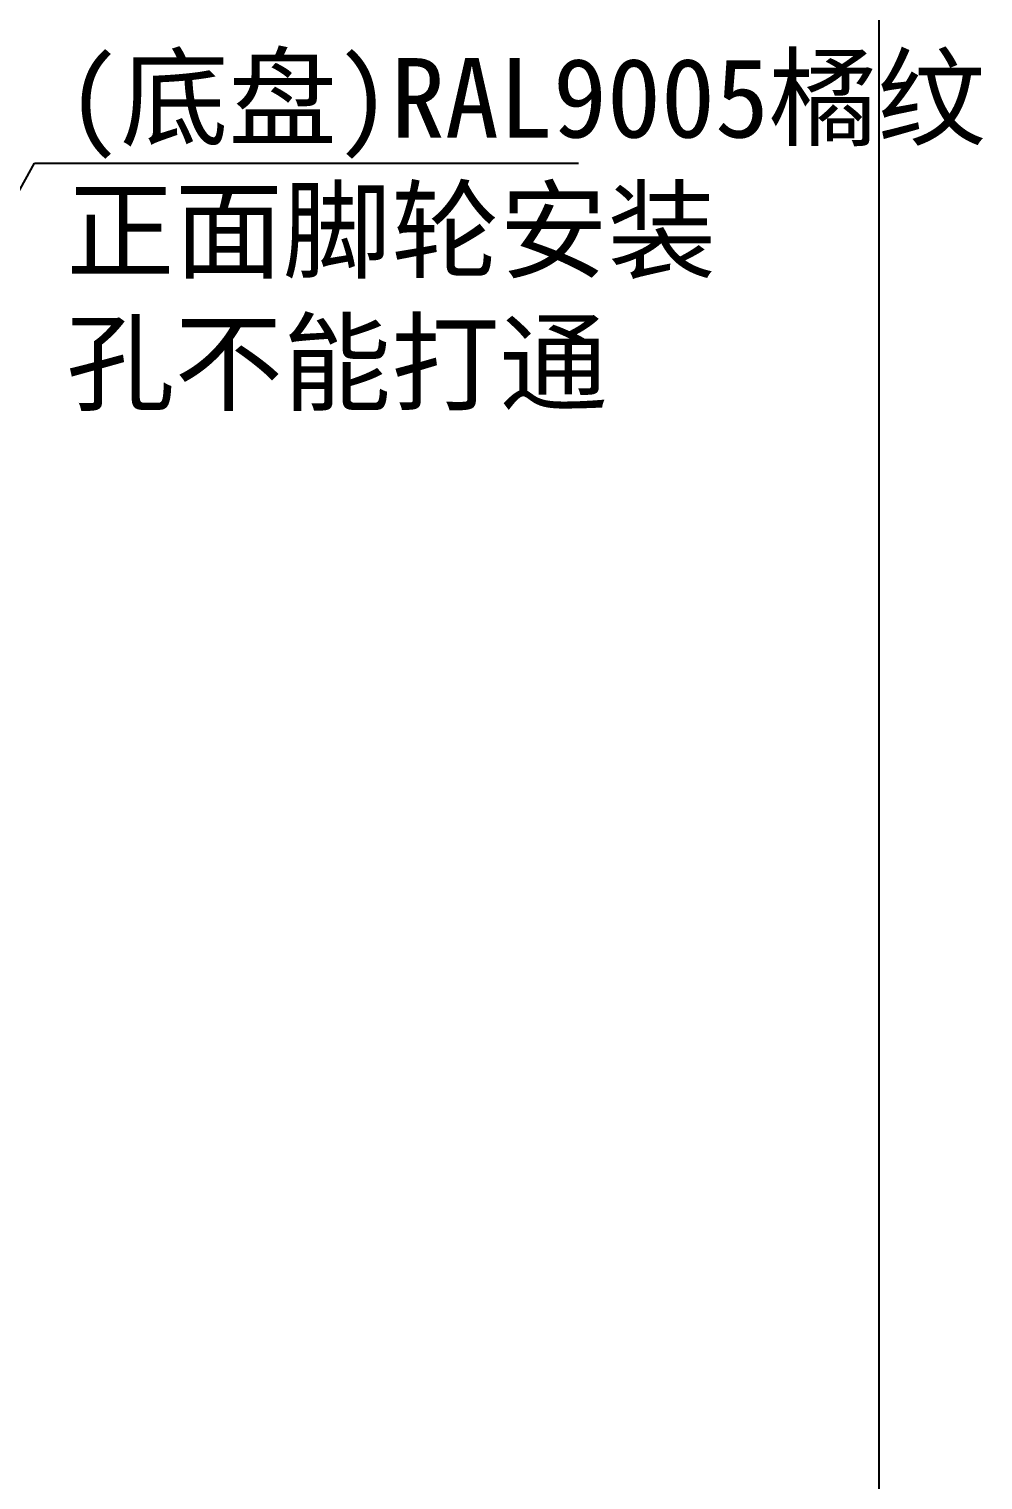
# Model space of a CAD drawing. Header units: millimetres. Extents: x 7760 to 23106, y -3343 to 6769.
# Drawn here: x 14149.8 to 14450.2, y 5219.4 to 5676 of the extents above; entities that cross this region are included whole.
import ezdxf

# ---------------------------------------------------------------- set-up
doc = ezdxf.new("R2010")
doc.units = ezdxf.units.MM
doc.linetypes.add('ACAD_ISO04W100', pattern=[30, 24, -3, 0, -3])
doc.linetypes.add('AD_LTYPE6 0 mm', pattern=[16, 13, -1, 1, -1])
doc.layers.add('ACADxuxian1', color=6, linetype='AD_LTYPE6 0 mm', lineweight=0)
doc.layers.add('xuxian1', color=6, linetype='ACAD_ISO04W100')
doc.styles.get("Standard").update_dxf_attribs({"font": ''})
doc.styles.get('Standard').set_extended_font_data('SimSun')

# ---------------------------------------------------------------- blocks, each defined once
blk = doc.blocks.new('JDJH')
at = {"layer": 'xuxian1', "linetype": 'ByBlock'}
blk.add_line((14925.74, 4312.79), (14925.74, 1732.68), dxfattribs=at)
blk = doc.blocks.new('zw$B883')
at = {"color": 7, "linetype": 'ByBlock', "lineweight": -2}
blk.add_line((725.22, 368.3), (733.22, 368.3), dxfattribs=at)
for points in [[(625.38, 187.48), (725.22, 368.3)], [(733.22, 368.3), (896.46, 368.3)]]:
    blk.add_lwpolyline(points, dxfattribs=at)
at = {"color": 7, "linetype": 'Continuous', "lineweight": 0, "insert": (735.22, 401.4), "char_height": 25, "attachment_point": 1}
blk.add_mtext('(底盘){\\fSimSun|b0|i0|c134|p2;RAL9005橘纹}\\P正面脚轮安装\\P孔不能打通', dxfattribs=at)

msp = doc.modelspace()

# ---------------------------------------------------------------- linework, layer by layer
at = {"layer": 'ACADxuxian1', "linetype": 'ByBlock', "lineweight": -2, "ltscale": 0.2}
msp.add_line((14417.3769, 6590.186), (14417.3769, 2055.1515), dxfattribs=at)

# ---------------------------------------------------------------- block references
at = {"xscale": 1.7556, "yscale": 1.7556, "zscale": 1.7556}
msp.add_blockref('JDJH', (-11786.2455, -981.3455), dxfattribs=at)
msp.add_blockref('zw$B883', (13426.3394, 5265.4635))

doc.saveas('drawing.dxf')
